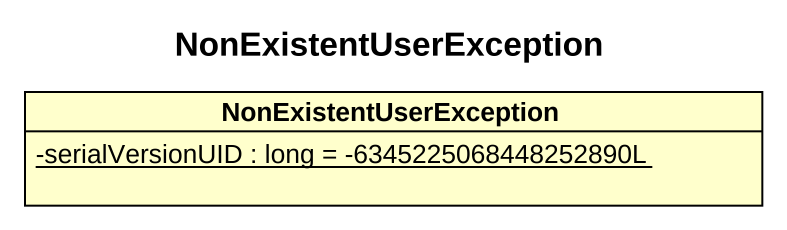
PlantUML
@startuml
title NonExistentUserException
hide circle
hide empty members
skinparam classAttributeIconSize 0
class NonExistentUserException {
  {static} -serialVersionUID : long = -6345225068448252890L
}
@enduml
